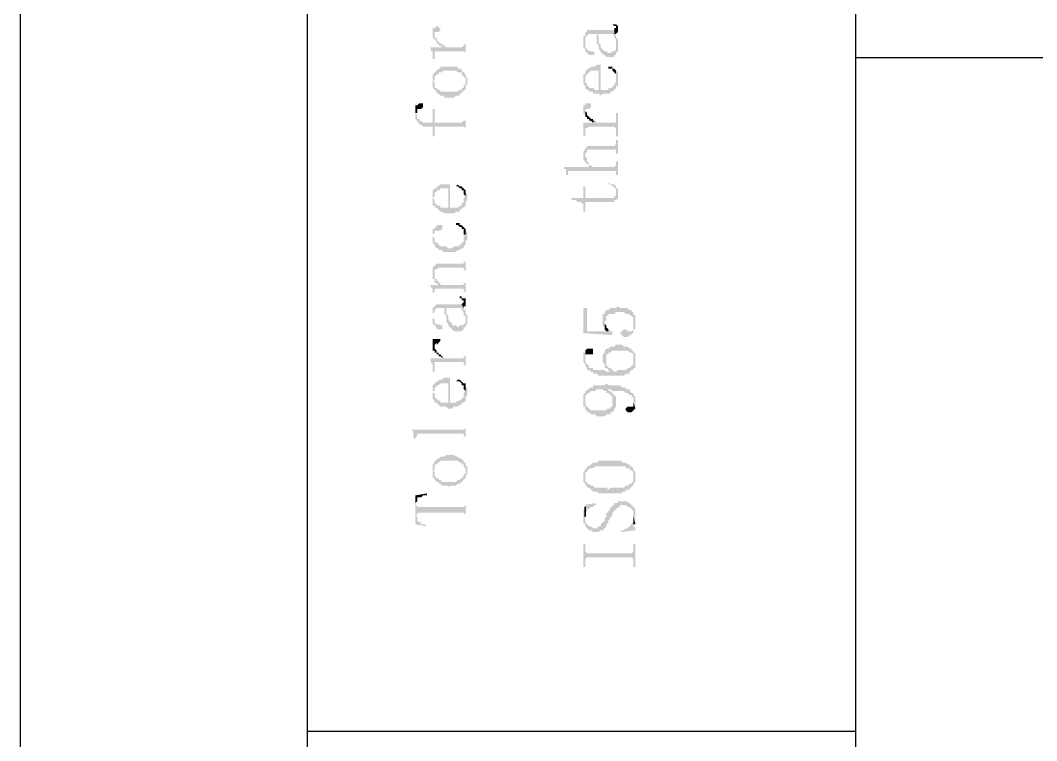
# Model space of a CAD drawing. Header units: inches. Extents: x 3613 to 8393, y -2205 to -794.
# Drawn here: x 6219.93 to 6243.69, y -1060.58 to -1043.75 of the extents above; entities that cross this region are included whole.
import ezdxf

# ---------------------------------------------------------------- set-up
doc = ezdxf.new("R2010")
doc.units = ezdxf.units.IN
doc.header["$MEASUREMENT"] = 0

msp = doc.modelspace()

# ---------------------------------------------------------------- hatches: boundary and pattern name
at = {"transparency": 33554559}
for points in [[(6229.573, -1044.066), (6229.573, -1044.156), (6229.573, -1044.156), (6229.618, -1044.201), (6229.618, -1044.066), (6229.618, -1044.021), (6229.708, -1044.021), (6229.753, -1043.976), (6229.753, -1043.931), (6229.708, -1043.931), (6229.708, -1043.885), (6229.663, -1043.885), (6229.618, -1043.931), (6229.573, -1043.931), (6229.573, -1044.021)], [(6233.725, -1043.84), (6233.77, -1043.84), (6233.815, -1043.885), (6233.86, -1043.885), (6233.86, -1044.066), (6233.905, -1044.021), (6233.905, -1043.931), (6233.905, -1043.885), (6233.86, -1043.84), (6233.77, -1043.84)], [(6233.815, -1043.976), (6233.815, -1044.066), (6233.86, -1044.066), (6233.86, -1043.931), (6233.815, -1043.931)], [(6229.527, -1044.382), (6229.527, -1044.472), (6229.573, -1044.472), (6229.573, -1044.562), (6229.573, -1044.653), (6229.618, -1044.653), (6229.618, -1044.517), (6229.618, -1044.472), (6230.295, -1044.472), (6230.34, -1044.517), (6230.34, -1044.653), (6230.34, -1044.156), (6230.34, -1044.292), (6230.34, -1044.292), (6230.295, -1044.337), (6230.295, -1044.337), (6230.249, -1044.382), (6229.888, -1044.382), (6229.843, -1044.337), (6229.798, -1044.337), (6229.798, -1044.382)], [(6229.618, -1044.201), (6229.618, -1044.201), (6229.663, -1044.246), (6229.663, -1044.292), (6229.708, -1044.292), (6229.708, -1044.337), (6229.753, -1044.337), (6229.798, -1044.382), (6229.798, -1044.292), (6229.753, -1044.292), (6229.708, -1044.246), (6229.708, -1044.246), (6229.663, -1044.201), (6229.663, -1044.156), (6229.618, -1044.156), (6229.618, -1044.066)], [(6233.093, -1044.246), (6233.093, -1044.292), (6233.093, -1044.382), (6233.138, -1044.427), (6233.138, -1044.472), (6233.138, -1044.246), (6233.138, -1044.156), (6233.183, -1044.111), (6233.183, -1044.111), (6233.228, -1044.066), (6233.409, -1044.066), (6233.409, -1044.292), (6233.409, -1044.066), (6233.77, -1044.066), (6233.815, -1044.111), (6233.815, -1044.156), (6233.815, -1044.156), (6233.86, -1044.201), (6233.86, -1044.246), (6233.86, -1044.337), (6233.86, -1044.156), (6233.86, -1044.111), (6233.815, -1044.066), (6233.815, -1043.976), (6233.183, -1043.976), (6233.183, -1044.021), (6233.138, -1044.021), (6233.138, -1044.111), (6233.093, -1044.111), (6233.093, -1044.201)], [(6233.409, -1044.292), (6233.454, -1044.337), (6233.454, -1044.427), (6233.454, -1044.427), (6233.499, -1044.472), (6233.499, -1044.517), (6233.544, -1044.517), (6233.544, -1044.562), (6233.589, -1044.562), (6233.634, -1044.607), (6233.815, -1044.607), (6233.815, -1044.562), (6233.86, -1044.562), (6233.86, -1044.517), (6233.905, -1044.472), (6233.905, -1044.337), (6233.905, -1044.246), (6233.905, -1044.201), (6233.905, -1044.201), (6233.86, -1044.156), (6233.86, -1044.427), (6233.86, -1044.427), (6233.815, -1044.472), (6233.77, -1044.472), (6233.725, -1044.517), (6233.68, -1044.517), (6233.634, -1044.472), (6233.589, -1044.472), (6233.544, -1044.427), (6233.544, -1044.427), (6233.499, -1044.382), (6233.499, -1044.292), (6233.454, -1044.292), (6233.454, -1044.111), (6233.409, -1044.066)], [(6233.138, -1044.472), (6233.138, -1044.472), (6233.183, -1044.517), (6233.183, -1044.517), (6233.228, -1044.562), (6233.318, -1044.562), (6233.364, -1044.517), (6233.318, -1044.472), (6233.228, -1044.472), (6233.183, -1044.427), (6233.183, -1044.427), (6233.138, -1044.382), (6233.138, -1044.246)], [(6229.573, -1045.014), (6229.573, -1045.194), (6229.573, -1045.194), (6229.618, -1045.149), (6229.618, -1045.104), (6229.618, -1045.059), (6229.663, -1045.014), (6229.708, -1045.014), (6229.708, -1044.969), (6229.798, -1044.969), (6229.798, -1044.923), (6230.114, -1044.923), (6230.159, -1044.969), (6230.249, -1044.969), (6230.249, -1045.014), (6230.249, -1045.014), (6230.295, -1045.059), (6230.295, -1045.059), (6230.34, -1045.104), (6230.34, -1045.375), (6230.34, -1045.284), (6230.385, -1045.239), (6230.385, -1045.149), (6230.385, -1045.104), (6230.34, -1045.059), (6230.34, -1045.014), (6230.34, -1045.014), (6230.295, -1044.969), (6230.295, -1044.969), (6230.249, -1044.923), (6230.249, -1044.878), (6230.159, -1044.878), (6230.159, -1044.833), (6229.753, -1044.833), (6229.753, -1044.878), (6229.708, -1044.878), (6229.663, -1044.923), (6229.663, -1044.923), (6229.618, -1044.969), (6229.618, -1044.969)], [(6233.138, -1045.014), (6233.138, -1045.104), (6233.138, -1045.059), (6233.138, -1045.059), (6233.183, -1045.014), (6233.183, -1045.014), (6233.228, -1044.969), (6233.228, -1044.969), (6233.273, -1044.923), (6233.454, -1044.923), (6233.454, -1045.465), (6233.499, -1045.51), (6233.499, -1045.51), (6233.544, -1045.465), (6233.725, -1045.465), (6233.725, -1045.42), (6233.77, -1045.42), (6233.815, -1045.375), (6233.815, -1045.375), (6233.86, -1045.33), (6233.86, -1045.284), (6233.905, -1045.284), (6233.905, -1045.104), (6233.905, -1045.014), (6233.905, -1044.969), (6233.86, -1044.923), (6233.86, -1045.104), (6233.86, -1045.194), (6233.86, -1045.194), (6233.815, -1045.239), (6233.815, -1045.284), (6233.77, -1045.284), (6233.77, -1045.33), (6233.68, -1045.33), (6233.68, -1045.375), (6233.499, -1045.375), (6233.499, -1044.788), (6233.409, -1044.788), (6233.364, -1044.833), (6233.273, -1044.833), (6233.228, -1044.878), (6233.183, -1044.878), (6233.183, -1044.923), (6233.138, -1044.923), (6233.138, -1044.969)], [(6233.68, -1044.833), (6233.68, -1044.878), (6233.77, -1044.878), (6233.77, -1044.923), (6233.815, -1044.969), (6233.815, -1044.969), (6233.86, -1045.014), (6233.86, -1045.104), (6233.86, -1044.923), (6233.86, -1044.923), (6233.815, -1044.878), (6233.77, -1044.878), (6233.77, -1044.833)], [(6229.573, -1045.194), (6229.573, -1045.33), (6229.573, -1045.33), (6229.618, -1045.375), (6229.618, -1045.375), (6229.663, -1045.42), (6229.663, -1045.465), (6229.708, -1045.465), (6229.753, -1045.51), (6229.843, -1045.51), (6229.843, -1045.555), (6230.069, -1045.555), (6230.114, -1045.51), (6230.204, -1045.51), (6230.204, -1045.465), (6230.249, -1045.465), (6230.249, -1045.42), (6230.295, -1045.42), (6230.295, -1045.375), (6230.34, -1045.375), (6230.34, -1045.194), (6230.34, -1045.239), (6230.295, -1045.284), (6230.295, -1045.33), (6230.249, -1045.33), (6230.249, -1045.375), (6230.204, -1045.375), (6230.159, -1045.42), (6229.753, -1045.42), (6229.753, -1045.375), (6229.708, -1045.375), (6229.663, -1045.33), (6229.618, -1045.33), (6229.618, -1045.194), (6229.573, -1045.194), (6229.573, -1045.014), (6229.573, -1045.059), (6229.573, -1045.149)], [(6233.093, -1045.149), (6233.093, -1045.239), (6233.138, -1045.284), (6233.138, -1045.33), (6233.183, -1045.375), (6233.228, -1045.375), (6233.228, -1045.42), (6233.318, -1045.42), (6233.318, -1045.465), (6233.454, -1045.465), (6233.454, -1045.375), (6233.364, -1045.375), (6233.318, -1045.33), (6233.228, -1045.33), (6233.228, -1045.284), (6233.183, -1045.284), (6233.183, -1045.239), (6233.183, -1045.239), (6233.138, -1045.194), (6233.138, -1045.014), (6233.093, -1045.014), (6233.093, -1045.104)], [(6229.166, -1045.736), (6229.166, -1045.916), (6229.211, -1045.916), (6229.211, -1045.826), (6229.302, -1045.826), (6229.347, -1045.781), (6229.347, -1045.691), (6229.257, -1045.691), (6229.211, -1045.736)], [(6229.166, -1045.916), (6229.166, -1046.052), (6229.166, -1046.052), (6229.211, -1046.097), (6229.211, -1046.142), (6229.257, -1046.142), (6229.257, -1046.187), (6229.302, -1046.187), (6229.347, -1046.232), (6229.573, -1046.232), (6229.573, -1046.458), (6229.618, -1046.458), (6229.618, -1046.232), (6230.295, -1046.232), (6230.34, -1046.277), (6230.34, -1046.413), (6230.34, -1045.871), (6230.34, -1046.097), (6230.295, -1046.097), (6230.249, -1046.142), (6229.618, -1046.142), (6229.618, -1045.826), (6229.573, -1045.826), (6229.573, -1046.142), (6229.347, -1046.142), (6229.302, -1046.097), (6229.257, -1046.097), (6229.257, -1046.052), (6229.211, -1046.052), (6229.211, -1045.961), (6229.166, -1045.916), (6229.166, -1045.736), (6229.166, -1045.826), (6229.166, -1045.871)], [(6233.093, -1045.826), (6233.093, -1045.916), (6233.093, -1045.916), (6233.138, -1045.961), (6233.138, -1046.007), (6233.138, -1045.826), (6233.228, -1045.826), (6233.273, -1045.781), (6233.273, -1045.736), (6233.273, -1045.691), (6233.138, -1045.691), (6233.138, -1045.736), (6233.093, -1045.736), (6233.093, -1045.781)], [(6233.093, -1046.142), (6233.093, -1046.187), (6233.093, -1046.277), (6233.093, -1046.458), (6233.138, -1046.458), (6233.138, -1046.277), (6233.183, -1046.277), (6233.228, -1046.232), (6233.815, -1046.232), (6233.86, -1046.277), (6233.86, -1046.458), (6233.905, -1046.458), (6233.905, -1045.916), (6233.86, -1045.916), (6233.86, -1046.097), (6233.86, -1046.142), (6233.409, -1046.142), (6233.364, -1046.097), (6233.318, -1046.142)], [(6233.138, -1046.007), (6233.183, -1046.007), (6233.183, -1046.052), (6233.228, -1046.052), (6233.228, -1046.097), (6233.273, -1046.097), (6233.318, -1046.142), (6233.318, -1046.142), (6233.364, -1046.097), (6233.318, -1046.097), (6233.318, -1046.052), (6233.273, -1046.052), (6233.228, -1046.007), (6233.228, -1046.007), (6233.183, -1045.961), (6233.183, -1045.916), (6233.138, -1045.871), (6233.138, -1045.871)], [(6233.138, -1046.729), (6233.138, -1046.909), (6233.138, -1046.864), (6233.183, -1046.819), (6233.183, -1046.774), (6233.86, -1046.774), (6233.86, -1046.864), (6233.905, -1046.864), (6233.905, -1046.548), (6233.86, -1046.548), (6233.86, -1046.638), (6233.86, -1046.638), (6233.815, -1046.684), (6233.183, -1046.684), (6233.183, -1046.729)], [(6233.093, -1046.909), (6233.093, -1046.999), (6233.138, -1047.045), (6233.138, -1047.09), (6233.183, -1047.09), (6233.228, -1047.135), (6233.228, -1047.18), (6233.228, -1047.09), (6233.183, -1047.045), (6233.183, -1046.954), (6233.138, -1046.954), (6233.138, -1046.729), (6233.138, -1046.774), (6233.093, -1046.819), (6233.093, -1046.864)], [(6232.641, -1047.18), (6232.641, -1047.225), (6232.687, -1047.225), (6232.687, -1047.27), (6232.687, -1047.361), (6232.732, -1047.361), (6232.732, -1047.315), (6232.732, -1047.27), (6233.86, -1047.27), (6233.86, -1047.361), (6233.905, -1047.361), (6233.905, -1047.045), (6233.86, -1047.045), (6233.86, -1047.135), (6233.86, -1047.135), (6233.815, -1047.18), (6233.318, -1047.18), (6233.273, -1047.135), (6233.228, -1047.135), (6233.228, -1047.18)], [(6229.573, -1047.767), (6229.573, -1047.902), (6229.573, -1047.902), (6229.618, -1047.857), (6229.618, -1047.767), (6229.663, -1047.767), (6229.663, -1047.722), (6229.753, -1047.722), (6229.753, -1047.676), (6229.934, -1047.676), (6229.934, -1048.263), (6230.069, -1048.263), (6230.114, -1048.218), (6230.204, -1048.218), (6230.204, -1048.173), (6230.249, -1048.173), (6230.249, -1048.128), (6230.295, -1048.128), (6230.34, -1048.083), (6230.34, -1048.038), (6230.34, -1047.992), (6230.385, -1047.947), (6230.385, -1047.902), (6230.385, -1047.812), (6230.385, -1047.812), (6230.34, -1047.767), (6230.34, -1047.722), (6230.34, -1047.857), (6230.34, -1047.857), (6230.295, -1047.902), (6230.295, -1047.992), (6230.295, -1047.992), (6230.249, -1048.038), (6230.249, -1048.083), (6230.204, -1048.083), (6230.159, -1048.128), (6229.979, -1048.128), (6229.979, -1047.586), (6229.753, -1047.586), (6229.708, -1047.631), (6229.663, -1047.631), (6229.663, -1047.676), (6229.618, -1047.676), (6229.573, -1047.722)], [(6230.114, -1047.631), (6230.159, -1047.631), (6230.204, -1047.676), (6230.249, -1047.676), (6230.249, -1047.722), (6230.295, -1047.722), (6230.295, -1047.812), (6230.295, -1047.812), (6230.34, -1047.857), (6230.34, -1047.722), (6230.295, -1047.676), (6230.249, -1047.631), (6230.204, -1047.631), (6230.159, -1047.586), (6230.159, -1047.586)], [(6232.822, -1047.902), (6232.822, -1047.947), (6232.912, -1047.947), (6232.957, -1047.992), (6233.048, -1047.992), (6233.048, -1048.038), (6233.093, -1048.038), (6233.093, -1048.218), (6233.138, -1048.218), (6233.138, -1047.992), (6233.815, -1047.992), (6233.815, -1047.947), (6233.86, -1047.947), (6233.86, -1047.767), (6233.86, -1047.857), (6233.815, -1047.857), (6233.815, -1047.902), (6233.138, -1047.902), (6233.138, -1047.631), (6233.093, -1047.631), (6233.093, -1047.902)], [(6233.68, -1047.586), (6233.725, -1047.586), (6233.77, -1047.631), (6233.815, -1047.631), (6233.815, -1047.676), (6233.86, -1047.676), (6233.86, -1047.947), (6233.905, -1047.902), (6233.905, -1047.812), (6233.905, -1047.767), (6233.905, -1047.676), (6233.86, -1047.676), (6233.86, -1047.631), (6233.86, -1047.631), (6233.815, -1047.586), (6233.725, -1047.586), (6233.68, -1047.541)], [(6229.573, -1047.902), (6229.573, -1047.947), (6229.573, -1048.083), (6229.618, -1048.083), (6229.618, -1048.128), (6229.663, -1048.128), (6229.708, -1048.173), (6229.708, -1048.173), (6229.753, -1048.218), (6229.798, -1048.218), (6229.843, -1048.263), (6229.934, -1048.263), (6229.934, -1048.128), (6229.753, -1048.128), (6229.753, -1048.083), (6229.663, -1048.083), (6229.663, -1048.038), (6229.618, -1048.038), (6229.618, -1047.947), (6229.618, -1047.947), (6229.573, -1047.902), (6229.573, -1047.767), (6229.573, -1047.812), (6229.573, -1047.857)], [(6229.573, -1048.805), (6229.573, -1048.94), (6229.573, -1048.76), (6229.618, -1048.715), (6229.618, -1048.669), (6229.753, -1048.669), (6229.798, -1048.624), (6229.798, -1048.579), (6229.798, -1048.534), (6229.663, -1048.534), (6229.663, -1048.579), (6229.618, -1048.579), (6229.618, -1048.624), (6229.573, -1048.624), (6229.573, -1048.76)], [(6229.573, -1048.94), (6229.618, -1048.985), (6229.618, -1049.03), (6229.618, -1049.03), (6229.663, -1049.076), (6229.708, -1049.076), (6229.708, -1049.121), (6229.798, -1049.121), (6229.798, -1049.166), (6230.114, -1049.166), (6230.159, -1049.121), (6230.204, -1049.121), (6230.249, -1049.076), (6230.295, -1049.076), (6230.295, -1049.03), (6230.34, -1048.985), (6230.34, -1048.895), (6230.385, -1048.895), (6230.385, -1048.76), (6230.385, -1048.715), (6230.34, -1048.669), (6230.34, -1048.624), (6230.34, -1048.76), (6230.34, -1048.76), (6230.295, -1048.805), (6230.295, -1048.94), (6230.249, -1048.94), (6230.249, -1048.985), (6230.204, -1048.985), (6230.204, -1049.03), (6230.069, -1049.03), (6230.024, -1049.076), (6229.934, -1049.076), (6229.888, -1049.03), (6229.753, -1049.03), (6229.708, -1048.985), (6229.708, -1048.985), (6229.663, -1048.94), (6229.618, -1048.94), (6229.618, -1048.85), (6229.618, -1048.85), (6229.573, -1048.805)], [(6230.114, -1048.534), (6230.159, -1048.534), (6230.204, -1048.579), (6230.249, -1048.579), (6230.249, -1048.624), (6230.295, -1048.624), (6230.295, -1048.76), (6230.34, -1048.76), (6230.34, -1048.624), (6230.295, -1048.579), (6230.295, -1048.579), (6230.249, -1048.534), (6230.204, -1048.534), (6230.204, -1048.489), (6230.114, -1048.489)], [(6229.618, -1049.482), (6229.618, -1049.662), (6229.618, -1049.572), (6229.663, -1049.572), (6229.708, -1049.527), (6230.295, -1049.527), (6230.295, -1049.572), (6230.34, -1049.617), (6230.34, -1049.346), (6230.34, -1049.391), (6230.295, -1049.391), (6230.295, -1049.437), (6229.663, -1049.437), (6229.618, -1049.482)], [(6229.573, -1049.662), (6229.573, -1049.753), (6229.573, -1049.798), (6229.618, -1049.798), (6229.618, -1049.888), (6229.663, -1049.888), (6229.708, -1049.933), (6229.708, -1049.843), (6229.663, -1049.843), (6229.663, -1049.798), (6229.618, -1049.798), (6229.618, -1049.482), (6229.573, -1049.527), (6229.573, -1049.572), (6229.573, -1049.617)], [(6229.527, -1049.933), (6229.527, -1049.978), (6229.573, -1050.023), (6229.573, -1050.114), (6229.618, -1050.114), (6229.618, -1050.023), (6230.295, -1050.023), (6230.295, -1050.068), (6230.34, -1050.114), (6230.34, -1049.843), (6230.34, -1049.888), (6230.295, -1049.888), (6230.295, -1049.933), (6229.753, -1049.933), (6229.753, -1049.888), (6229.708, -1049.888), (6229.708, -1049.933)], [(6230.204, -1050.204), (6230.204, -1050.249), (6230.249, -1050.249), (6230.249, -1050.294), (6230.295, -1050.294), (6230.295, -1050.43), (6230.34, -1050.43), (6230.34, -1050.294), (6230.34, -1050.249), (6230.249, -1050.249), (6230.249, -1050.204)], [(6230.249, -1050.384), (6230.295, -1050.475), (6230.295, -1050.339), (6230.295, -1050.339)], [(6229.573, -1050.655), (6229.573, -1050.7), (6229.573, -1050.836), (6229.573, -1050.61), (6229.618, -1050.565), (6229.618, -1050.52), (6229.618, -1050.52), (6229.663, -1050.475), (6229.843, -1050.475), (6229.843, -1050.61), (6229.888, -1050.655), (6229.888, -1050.7), (6229.888, -1050.475), (6230.249, -1050.475), (6230.249, -1050.52), (6230.295, -1050.565), (6230.295, -1050.655), (6230.34, -1050.655), (6230.34, -1050.745), (6230.34, -1050.52), (6230.295, -1050.52), (6230.295, -1050.475), (6230.249, -1050.384), (6229.663, -1050.384), (6229.618, -1050.43), (6229.618, -1050.43), (6229.573, -1050.475), (6229.573, -1050.52), (6229.573, -1050.61)], [(6229.888, -1050.7), (6229.888, -1050.791), (6229.934, -1050.836), (6229.934, -1050.881), (6229.934, -1050.881), (6229.979, -1050.926), (6229.979, -1050.926), (6230.024, -1050.971), (6230.024, -1050.971), (6230.069, -1051.016), (6230.249, -1051.016), (6230.295, -1050.971), (6230.295, -1050.926), (6230.34, -1050.926), (6230.34, -1050.881), (6230.34, -1050.881), (6230.385, -1050.836), (6230.385, -1050.745), (6230.385, -1050.655), (6230.34, -1050.61), (6230.34, -1050.565), (6230.34, -1050.836), (6230.295, -1050.836), (6230.295, -1050.881), (6230.204, -1050.881), (6230.159, -1050.926), (6230.114, -1050.881), (6230.024, -1050.881), (6230.024, -1050.836), (6229.979, -1050.791), (6229.979, -1050.791), (6229.934, -1050.745), (6229.934, -1050.7), (6229.934, -1050.655), (6229.888, -1050.61), (6229.888, -1050.475)], [(6233.093, -1050.475), (6233.093, -1051.061), (6233.77, -1051.107), (6233.77, -1051.016), (6233.725, -1051.016), (6233.68, -1050.971), (6233.68, -1051.016), (6233.183, -1051.016), (6233.183, -1050.475)], [(6233.544, -1050.745), (6233.544, -1050.881), (6233.544, -1050.881), (6233.589, -1050.926), (6233.589, -1050.971), (6233.589, -1050.791), (6233.589, -1050.791), (6233.634, -1050.745), (6233.634, -1050.655), (6233.68, -1050.655), (6233.68, -1050.61), (6233.815, -1050.61), (6233.86, -1050.565), (6234.041, -1050.565), (6234.086, -1050.61), (6234.176, -1050.61), (6234.176, -1050.655), (6234.221, -1050.655), (6234.266, -1050.7), (6234.266, -1050.971), (6234.311, -1050.971), (6234.311, -1050.836), (6234.311, -1050.655), (6234.311, -1050.655), (6234.266, -1050.61), (6234.266, -1050.565), (6234.221, -1050.565), (6234.221, -1050.52), (6234.176, -1050.52), (6234.131, -1050.475), (6233.95, -1050.475), (6233.905, -1050.43), (6233.905, -1050.43), (6233.86, -1050.475), (6233.725, -1050.475), (6233.68, -1050.52), (6233.634, -1050.52), (6233.589, -1050.565), (6233.589, -1050.61), (6233.544, -1050.61), (6233.544, -1050.7), (6233.544, -1050.7)], [(6229.573, -1050.836), (6229.618, -1050.881), (6229.618, -1050.881), (6229.663, -1050.926), (6229.663, -1050.971), (6229.798, -1050.971), (6229.798, -1050.881), (6229.753, -1050.881), (6229.753, -1050.836), (6229.708, -1050.881), (6229.708, -1050.881), (6229.663, -1050.836), (6229.618, -1050.836), (6229.618, -1050.791), (6229.618, -1050.745), (6229.573, -1050.7), (6229.573, -1050.655)], [(6233.589, -1050.971), (6233.589, -1050.971), (6233.634, -1051.016), (6233.68, -1051.016), (6233.68, -1050.971), (6233.68, -1050.971), (6233.634, -1050.926), (6233.634, -1050.881), (6233.634, -1050.881), (6233.589, -1050.836), (6233.589, -1050.791)], [(6233.95, -1051.061), (6233.95, -1051.061), (6233.995, -1051.107), (6233.995, -1051.107), (6234.041, -1051.152), (6234.131, -1051.152), (6234.176, -1051.107), (6234.221, -1051.107), (6234.221, -1051.061), (6234.266, -1051.061), (6234.266, -1050.836), (6234.266, -1050.971), (6234.266, -1050.971), (6234.221, -1051.016), (6234.131, -1051.016), (6234.086, -1050.971), (6234.041, -1050.971), (6233.995, -1051.016), (6233.995, -1051.016)], [(6229.573, -1051.332), (6229.573, -1051.468), (6229.618, -1051.468), (6229.618, -1051.332), (6229.618, -1051.332), (6229.663, -1051.287), (6229.663, -1051.332), (6229.708, -1051.287), (6229.708, -1051.287), (6229.753, -1051.242), (6229.753, -1051.197), (6229.573, -1051.197), (6229.573, -1051.287)], [(6229.527, -1051.648), (6229.527, -1051.738), (6229.573, -1051.783), (6229.573, -1051.874), (6229.573, -1051.964), (6229.618, -1051.964), (6229.618, -1051.738), (6230.295, -1051.738), (6230.295, -1051.783), (6230.34, -1051.829), (6230.34, -1051.964), (6230.34, -1051.422), (6230.34, -1051.603), (6230.295, -1051.603), (6230.295, -1051.648), (6229.843, -1051.648), (6229.798, -1051.603), (6229.798, -1051.648)], [(6229.618, -1051.468), (6229.618, -1051.513), (6229.663, -1051.513), (6229.663, -1051.558), (6229.708, -1051.558), (6229.708, -1051.603), (6229.753, -1051.603), (6229.798, -1051.648), (6229.798, -1051.603), (6229.798, -1051.603), (6229.753, -1051.558), (6229.708, -1051.558), (6229.708, -1051.513), (6229.663, -1051.513), (6229.663, -1051.468), (6229.663, -1051.468), (6229.618, -1051.422), (6229.618, -1051.377), (6229.618, -1051.377)], [(6233.093, -1051.648), (6233.093, -1051.738), (6233.093, -1051.738), (6233.138, -1051.783), (6233.138, -1051.829), (6233.138, -1051.829), (6233.183, -1051.874), (6233.183, -1051.919), (6233.228, -1051.919), (6233.273, -1051.964), (6233.318, -1051.964), (6233.318, -1052.009), (6233.409, -1052.009), (6233.454, -1052.054), (6234.041, -1052.054), (6234.086, -1052.009), (6234.176, -1052.009), (6234.176, -1051.964), (6234.176, -1051.964), (6234.221, -1051.919), (6234.266, -1051.919), (6234.266, -1051.874), (6234.311, -1051.874), (6234.266, -1051.693), (6234.266, -1051.783), (6234.266, -1051.783), (6234.221, -1051.829), (6234.221, -1051.829), (6234.176, -1051.874), (6234.131, -1051.874), (6234.086, -1051.919), (6233.905, -1051.919), (6233.86, -1051.964), (6233.815, -1051.964), (6233.77, -1051.919), (6233.77, -1051.919), (6233.725, -1051.964), (6233.634, -1051.964), (6233.589, -1051.919), (6233.318, -1051.919), (6233.318, -1051.874), (6233.228, -1051.874), (6233.228, -1051.829), (6233.183, -1051.783), (6233.183, -1051.783), (6233.138, -1051.738), (6233.138, -1051.693), (6233.138, -1051.513), (6233.093, -1051.513), (6233.093, -1051.603)], [(6233.138, -1051.513), (6233.138, -1051.648), (6233.138, -1051.558), (6233.318, -1051.558), (6233.318, -1051.468), (6233.318, -1051.422), (6233.183, -1051.422), (6233.138, -1051.468)], [(6233.544, -1051.648), (6233.544, -1051.738), (6233.544, -1051.738), (6233.589, -1051.783), (6233.589, -1051.829), (6233.589, -1051.874), (6233.634, -1051.648), (6233.634, -1051.558), (6233.68, -1051.558), (6233.68, -1051.513), (6233.725, -1051.513), (6233.77, -1051.468), (6234.131, -1051.468), (6234.176, -1051.513), (6234.221, -1051.513), (6234.266, -1051.558), (6234.266, -1051.693), (6234.311, -1051.874), (6234.311, -1051.783), (6234.311, -1051.648), (6234.311, -1051.513), (6234.266, -1051.513), (6234.266, -1051.468), (6234.221, -1051.468), (6234.221, -1051.422), (6234.176, -1051.422), (6234.131, -1051.377), (6234.041, -1051.377), (6233.995, -1051.332), (6233.86, -1051.332), (6233.815, -1051.377), (6233.725, -1051.377), (6233.68, -1051.422), (6233.634, -1051.422), (6233.589, -1051.468), (6233.589, -1051.513), (6233.589, -1051.513), (6233.544, -1051.558)], [(6233.589, -1051.874), (6233.634, -1051.874), (6233.68, -1051.919), (6233.68, -1051.919), (6233.725, -1051.964), (6233.77, -1051.919), (6233.725, -1051.874), (6233.68, -1051.874), (6233.68, -1051.829), (6233.634, -1051.829), (6233.634, -1051.783), (6233.634, -1051.648)], [(6229.573, -1052.325), (6229.573, -1052.46), (6229.573, -1052.415), (6229.618, -1052.415), (6229.618, -1052.325), (6229.663, -1052.325), (6229.663, -1052.28), (6229.708, -1052.28), (6229.753, -1052.235), (6229.934, -1052.235), (6229.934, -1052.822), (6230.024, -1052.822), (6230.069, -1052.776), (6230.159, -1052.776), (6230.204, -1052.731), (6230.249, -1052.731), (6230.249, -1052.686), (6230.295, -1052.686), (6230.34, -1052.641), (6230.34, -1052.596), (6230.34, -1052.551), (6230.385, -1052.506), (6230.385, -1052.415), (6230.385, -1052.325), (6230.34, -1052.325), (6230.34, -1052.235), (6230.34, -1052.415), (6230.34, -1052.415), (6230.295, -1052.46), (6230.295, -1052.551), (6230.295, -1052.551), (6230.249, -1052.596), (6230.249, -1052.596), (6230.204, -1052.641), (6230.159, -1052.641), (6230.114, -1052.686), (6229.979, -1052.686), (6229.979, -1052.099), (6229.843, -1052.099), (6229.798, -1052.145), (6229.708, -1052.145), (6229.708, -1052.19), (6229.663, -1052.19), (6229.618, -1052.235), (6229.618, -1052.235), (6229.573, -1052.28)], [(6230.114, -1052.19), (6230.204, -1052.19), (6230.249, -1052.235), (6230.249, -1052.28), (6230.295, -1052.28), (6230.295, -1052.325), (6230.295, -1052.37), (6230.34, -1052.415), (6230.34, -1052.235), (6230.295, -1052.235), (6230.249, -1052.19), (6230.249, -1052.19), (6230.204, -1052.145), (6230.159, -1052.145)], [(6233.138, -1052.46), (6233.138, -1052.641), (6233.138, -1052.596), (6233.138, -1052.506), (6233.183, -1052.506), (6233.183, -1052.46), (6233.228, -1052.46), (6233.273, -1052.415), (6233.364, -1052.415), (6233.409, -1052.37), (6233.544, -1052.37), (6233.589, -1052.415), (6233.634, -1052.415), (6233.634, -1052.46), (6233.68, -1052.37), (6233.725, -1052.37), (6233.77, -1052.415), (6234.041, -1052.415), (6234.086, -1052.46), (6234.131, -1052.46), (6234.176, -1052.506), (6234.221, -1052.506), (6234.221, -1052.551), (6234.266, -1052.551), (6234.266, -1052.686), (6234.266, -1052.686), (6234.311, -1052.822), (6234.311, -1052.686), (6234.311, -1052.596), (6234.311, -1052.551), (6234.266, -1052.506), (6234.266, -1052.46), (6234.221, -1052.46), (6234.176, -1052.415), (6234.176, -1052.37), (6234.086, -1052.37), (6234.086, -1052.325), (6233.995, -1052.325), (6233.95, -1052.28), (6233.68, -1052.28), (6233.634, -1052.235), (6233.589, -1052.28), (6233.318, -1052.28), (6233.318, -1052.325), (6233.273, -1052.325), (6233.228, -1052.37), (6233.183, -1052.37), (6233.183, -1052.415), (6233.138, -1052.415)], [(6229.573, -1052.46), (6229.573, -1052.596), (6229.573, -1052.596), (6229.618, -1052.641), (6229.618, -1052.686), (6229.663, -1052.686), (6229.708, -1052.731), (6229.708, -1052.731), (6229.753, -1052.776), (6229.888, -1052.776), (6229.934, -1052.822), (6229.934, -1052.686), (6229.753, -1052.686), (6229.753, -1052.641), (6229.708, -1052.641), (6229.663, -1052.596), (6229.663, -1052.596), (6229.618, -1052.551), (6229.618, -1052.46), (6229.573, -1052.46), (6229.573, -1052.325), (6229.573, -1052.415)], [(6233.093, -1052.641), (6233.093, -1052.776), (6233.138, -1052.776), (6233.138, -1052.867), (6233.183, -1052.867), (6233.183, -1052.912), (6233.228, -1052.912), (6233.273, -1052.957), (6233.364, -1052.957), (6233.409, -1053.002), (6233.589, -1053.002), (6233.634, -1052.957), (6233.725, -1052.957), (6233.725, -1052.912), (6233.77, -1052.912), (6233.815, -1052.867), (6233.77, -1052.641), (6233.77, -1052.686), (6233.77, -1052.776), (6233.725, -1052.776), (6233.725, -1052.822), (6233.634, -1052.822), (6233.634, -1052.867), (6233.273, -1052.867), (6233.228, -1052.822), (6233.228, -1052.822), (6233.183, -1052.776), (6233.183, -1052.776), (6233.138, -1052.731), (6233.138, -1052.46), (6233.093, -1052.506), (6233.093, -1052.596)], [(6233.634, -1052.46), (6233.68, -1052.46), (6233.725, -1052.506), (6233.77, -1052.551), (6233.77, -1052.641), (6233.77, -1052.641), (6233.815, -1052.867), (6233.815, -1052.822), (6233.815, -1052.822), (6233.86, -1052.776), (6233.86, -1052.731), (6233.86, -1052.641), (6233.86, -1052.551), (6233.815, -1052.506), (6233.815, -1052.506), (6233.77, -1052.46), (6233.77, -1052.46), (6233.725, -1052.415), (6233.68, -1052.415), (6233.68, -1052.37)], [(6234.086, -1052.867), (6234.086, -1052.867), (6234.131, -1052.912), (6234.221, -1052.912), (6234.266, -1052.867), (6234.266, -1052.867), (6234.311, -1052.822), (6234.266, -1052.686), (6234.266, -1052.776), (6234.131, -1052.776), (6234.086, -1052.822)], [(6229.076, -1053.318), (6229.076, -1053.318), (6229.121, -1053.363), (6229.121, -1053.453), (6229.121, -1053.499), (6229.166, -1053.544), (6229.166, -1053.634), (6229.166, -1053.499), (6229.211, -1053.453), (6229.211, -1053.408), (6230.295, -1053.408), (6230.295, -1053.453), (6230.295, -1053.453), (6230.34, -1053.499), (6230.34, -1053.634), (6230.34, -1053.092), (6230.34, -1053.273), (6230.34, -1053.273), (6230.295, -1053.318), (6230.249, -1053.318)], [(6229.573, -1054.13), (6229.573, -1054.266), (6229.618, -1054.266), (6229.618, -1054.13), (6229.663, -1054.13), (6229.708, -1054.085), (6229.708, -1054.085), (6229.753, -1054.04), (6230.159, -1054.04), (6230.204, -1054.085), (6230.249, -1054.085), (6230.249, -1054.13), (6230.295, -1054.13), (6230.295, -1054.176), (6230.34, -1054.221), (6230.34, -1054.266), (6230.34, -1054.446), (6230.34, -1054.401), (6230.34, -1054.401), (6230.385, -1054.356), (6230.385, -1054.266), (6230.385, -1054.176), (6230.34, -1054.176), (6230.34, -1054.085), (6230.295, -1054.085), (6230.295, -1054.04), (6230.249, -1053.995), (6230.204, -1053.995), (6230.159, -1053.95), (6230.114, -1053.95), (6230.069, -1053.905), (6229.888, -1053.905), (6229.843, -1053.95), (6229.753, -1053.95), (6229.708, -1053.995), (6229.663, -1053.995), (6229.663, -1054.04), (6229.618, -1054.04), (6229.618, -1054.085)], [(6229.573, -1054.266), (6229.573, -1054.356), (6229.573, -1054.446), (6229.618, -1054.446), (6229.618, -1054.491), (6229.663, -1054.537), (6229.708, -1054.537), (6229.708, -1054.582), (6229.753, -1054.582), (6229.798, -1054.627), (6229.934, -1054.627), (6229.979, -1054.672), (6229.979, -1054.627), (6230.114, -1054.627), (6230.159, -1054.582), (6230.204, -1054.582), (6230.249, -1054.537), (6230.249, -1054.537), (6230.295, -1054.491), (6230.295, -1054.491), (6230.34, -1054.446), (6230.34, -1054.266), (6230.34, -1054.356), (6230.295, -1054.356), (6230.295, -1054.401), (6230.249, -1054.446), (6230.249, -1054.446), (6230.204, -1054.491), (6230.159, -1054.491), (6230.114, -1054.537), (6229.798, -1054.537), (6229.753, -1054.491), (6229.708, -1054.491), (6229.708, -1054.446), (6229.663, -1054.446), (6229.618, -1054.401), (6229.618, -1054.356), (6229.618, -1054.311), (6229.573, -1054.266), (6229.573, -1054.13), (6229.573, -1054.221), (6229.573, -1054.221)], [(6233.138, -1054.266), (6233.138, -1054.446), (6233.138, -1054.401), (6233.138, -1054.311), (6233.183, -1054.311), (6233.183, -1054.266), (6233.228, -1054.266), (6233.228, -1054.221), (6233.318, -1054.221), (6233.364, -1054.176), (6234.086, -1054.176), (6234.086, -1054.221), (6234.176, -1054.221), (6234.176, -1054.266), (6234.221, -1054.266), (6234.266, -1054.311), (6234.266, -1054.446), (6234.266, -1054.221), (6234.266, -1054.221), (6234.221, -1054.176), (6234.176, -1054.176), (6234.176, -1054.13), (6234.131, -1054.13), (6234.086, -1054.085), (6233.995, -1054.085), (6233.995, -1054.04), (6233.454, -1054.04), (6233.409, -1054.085), (6233.318, -1054.085), (6233.273, -1054.13), (6233.273, -1054.13), (6233.228, -1054.176), (6233.183, -1054.176), (6233.183, -1054.221), (6233.138, -1054.221)], [(6233.093, -1054.446), (6233.093, -1054.537), (6233.093, -1054.537), (6233.138, -1054.582), (6233.138, -1054.627), (6233.183, -1054.627), (6233.183, -1054.672), (6233.228, -1054.672), (6233.273, -1054.717), (6233.273, -1054.717), (6233.318, -1054.762), (6233.409, -1054.762), (6233.454, -1054.807), (6233.995, -1054.807), (6233.995, -1054.762), (6234.086, -1054.762), (6234.086, -1054.717), (6234.176, -1054.717), (6234.176, -1054.672), (6234.221, -1054.672), (6234.221, -1054.627), (6234.266, -1054.627), (6234.266, -1054.582), (6234.311, -1054.537), (6234.311, -1054.446), (6234.311, -1054.311), (6234.311, -1054.311), (6234.266, -1054.266), (6234.266, -1054.446), (6234.266, -1054.537), (6234.221, -1054.537), (6234.221, -1054.582), (6234.176, -1054.582), (6234.131, -1054.627), (6234.086, -1054.627), (6234.041, -1054.672), (6233.725, -1054.672), (6233.68, -1054.717), (6233.68, -1054.717), (6233.634, -1054.672), (6233.364, -1054.672), (6233.318, -1054.627), (6233.273, -1054.627), (6233.228, -1054.582), (6233.183, -1054.582), (6233.183, -1054.537), (6233.138, -1054.537), (6233.138, -1054.446), (6233.138, -1054.266), (6233.093, -1054.311), (6233.093, -1054.401)], [(6229.166, -1054.852), (6229.166, -1055.033), (6229.166, -1055.033), (6229.211, -1054.988), (6229.211, -1054.898), (6229.302, -1054.898), (6229.347, -1054.852), (6229.437, -1054.852), (6229.437, -1054.807)], [(6229.166, -1054.852), (6229.166, -1055.529), (6229.437, -1055.575), (6229.437, -1055.575), (6229.392, -1055.529), (6229.302, -1055.529), (6229.302, -1055.484), (6229.257, -1055.484), (6229.211, -1055.439), (6229.211, -1055.349), (6229.166, -1055.304), (6229.166, -1055.033)], [(6229.166, -1055.033), (6229.166, -1055.304), (6229.211, -1055.304), (6229.211, -1055.259), (6230.295, -1055.259), (6230.34, -1055.304), (6230.34, -1055.394), (6230.34, -1055.033), (6230.34, -1055.078), (6230.34, -1055.078), (6230.295, -1055.123), (6229.211, -1055.123)], [(6233.093, -1055.349), (6233.093, -1055.484), (6233.093, -1055.484), (6233.138, -1055.529), (6233.138, -1055.575), (6233.138, -1055.575), (6233.183, -1055.62), (6233.183, -1055.62), (6233.228, -1055.665), (6233.273, -1055.665), (6233.318, -1055.71), (6233.454, -1055.71), (6233.499, -1055.665), (6233.544, -1055.665), (6233.589, -1055.62), (6233.589, -1055.62), (6233.634, -1055.575), (6233.634, -1055.529), (6233.68, -1055.484), (6233.68, -1055.439), (6233.725, -1055.394), (6233.725, -1055.349), (6233.77, -1055.349), (6233.77, -1055.259), (6233.815, -1055.214), (6233.815, -1055.214), (6233.86, -1055.168), (6233.86, -1055.168), (6233.905, -1055.123), (6233.95, -1055.123), (6233.95, -1055.078), (6234.086, -1055.078), (6234.131, -1055.123), (6234.176, -1055.123), (6234.221, -1055.168), (6234.221, -1055.168), (6234.266, -1055.214), (6234.266, -1055.349), (6234.311, -1055.529), (6234.311, -1055.394), (6234.311, -1055.349), (6234.311, -1055.168), (6234.311, -1055.168), (6234.266, -1055.123), (6234.266, -1055.123), (6234.221, -1055.078), (6234.221, -1055.078), (6234.176, -1055.033), (6234.131, -1055.033), (6234.131, -1054.988), (6233.905, -1054.988), (6233.905, -1055.033), (6233.815, -1055.033), (6233.815, -1055.078), (6233.77, -1055.078), (6233.77, -1055.123), (6233.725, -1055.123), (6233.725, -1055.168), (6233.68, -1055.214), (6233.68, -1055.259), (6233.634, -1055.259), (6233.634, -1055.349), (6233.589, -1055.394), (6233.589, -1055.439), (6233.544, -1055.484), (6233.544, -1055.484), (6233.499, -1055.529), (6233.499, -1055.575), (6233.454, -1055.575), (6233.409, -1055.62), (6233.318, -1055.62), (6233.273, -1055.575), (6233.228, -1055.575), (6233.183, -1055.529), (6233.183, -1055.529), (6233.138, -1055.484), (6233.138, -1055.168), (6233.093, -1055.214), (6233.093, -1055.304), (6233.093, -1055.304)], [(6233.093, -1055.078), (6233.138, -1055.078), (6233.138, -1055.123), (6233.138, -1055.304), (6233.138, -1055.259), (6233.183, -1055.214), (6233.183, -1055.168), (6233.228, -1055.168), (6233.273, -1055.123), (6233.318, -1055.123), (6233.364, -1055.078), (6233.409, -1055.078), (6233.364, -1055.033)], [(6234.266, -1055.394), (6234.266, -1055.575), (6234.266, -1055.529), (6234.311, -1055.529), (6234.266, -1055.349)], [(6233.95, -1055.665), (6233.995, -1055.71), (6234.311, -1055.665), (6234.311, -1055.62), (6234.311, -1055.62), (6234.266, -1055.575), (6234.266, -1055.394), (6234.266, -1055.484), (6234.221, -1055.484), (6234.221, -1055.529), (6234.221, -1055.529), (6234.176, -1055.575), (6234.176, -1055.575), (6234.131, -1055.62), (6234.086, -1055.62), (6234.041, -1055.665), (6233.995, -1055.665)], [(6233.093, -1055.981), (6233.093, -1056.522), (6233.138, -1056.522), (6233.138, -1056.342), (6233.138, -1056.342), (6233.183, -1056.297), (6234.221, -1056.297), (6234.266, -1056.342), (6234.266, -1056.522), (6234.311, -1056.522), (6234.311, -1055.981), (6234.266, -1055.981), (6234.266, -1056.161), (6234.266, -1056.161), (6234.221, -1056.206), (6233.183, -1056.206), (6233.138, -1056.161), (6233.138, -1055.981)]]:
    msp.add_hatch(color=256, dxfattribs=at).paths.add_polyline_path(points)

# ---------------------------------------------------------------- linework, layer by layer
for p, q in [((6226.639, -894.646), (6226.639, -1181.386)), ((6239.456, -1044.618), (6635.894, -1044.618))]:
    msp.add_line(p, q)
for points in [[(6639.932, -1185.646), (6639.932, -888.646), (6219.932, -888.646), (6219.932, -1185.646)], [(6233.138, -1055.168), (6233.138, -1055.349), (6233.138, -1055.123)]]:
    msp.add_lwpolyline(points, close=True)
for points in [[(6239.456, -894.646), (6239.456, -1181.386)], [(6226.639, -1060.359), (6239.456, -1060.359)]]:
    msp.add_lwpolyline(points)

doc.saveas('drawing.dxf')
